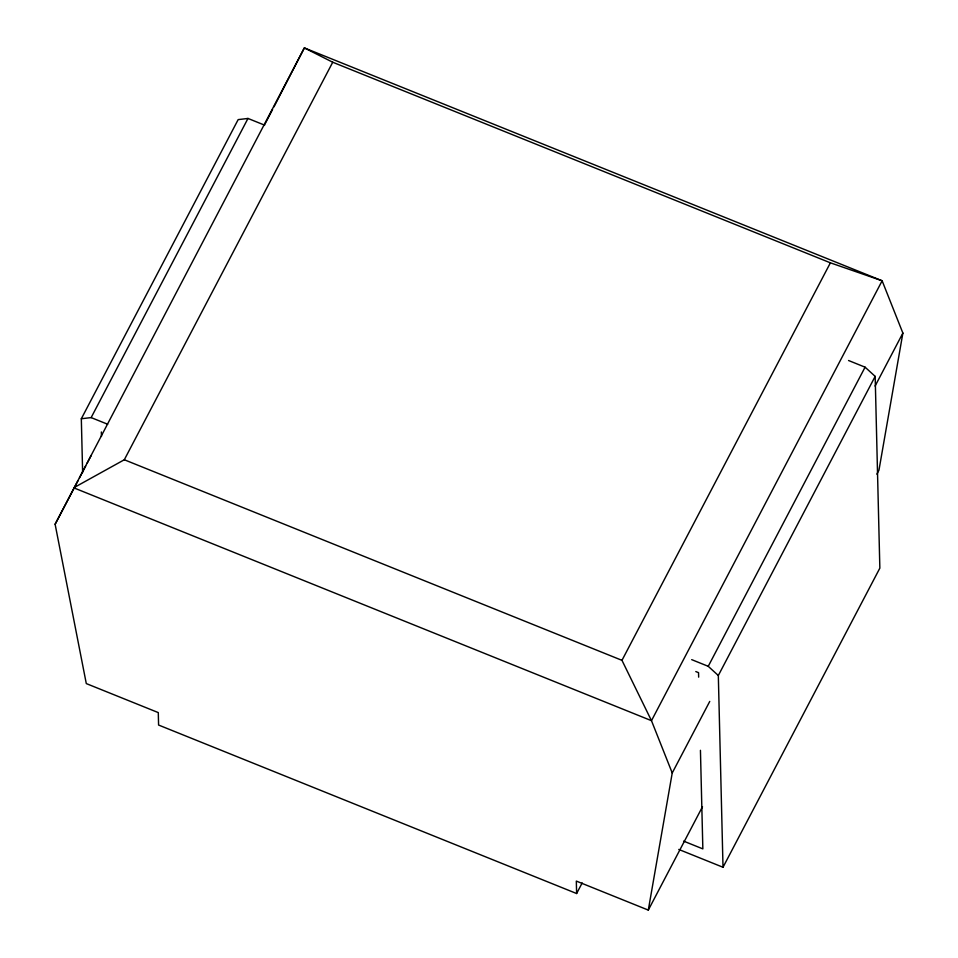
<?xml version="1.0" encoding="UTF-8"?>
<svg xmlns="http://www.w3.org/2000/svg" width="958" height="958" viewBox="0 0 958 958"><rect width="100%" height="100%" fill="white"/><g stroke="black" fill="none" stroke-linecap="round" stroke-linejoin="round"><path stroke-width="1.44" d="M876.869 474.174L878.953 470.198L902.879 333.073L882.126 280.778L304.357 47.9L55.121 524.254L86.292 683.581L158.286 712.596L158.585 725.038L576.62 893.527L576.321 881.085L648.303 910.1L672.229 772.974L709.746 701.424M82.627 472.27L81.322 418.754L238.159 119.618L247.99 118.445L264.528 125.115M81.322 418.754L91.142 417.592L247.99 118.445M55.121 524.254L78.053 480.521M79.442 477.874L85.693 465.947M87.082 463.301L91.249 455.349M264.24 125.426L272.575 109.523M273.964 106.865L304.357 47.9L332.737 62.234L830.394 262.827L882.126 280.778L651.476 720.679L672.229 772.974M124.312 459.756L621.97 660.337L651.476 720.679L73.706 487.802L124.312 459.756L332.737 62.234M621.97 660.337L830.394 262.827M576.62 893.527L582.177 882.929M678.767 849.435L723.015 867.265L718.32 675.51L708.237 666.313L865.086 367.177L848.548 360.507M718.32 675.51L875.169 376.374L865.086 367.177M875.085 386.074L902.879 333.073M648.303 910.1L702.489 806.744M723.015 867.265L879.851 568.13L875.169 376.374M91.142 417.592L107.679 424.25M691.7 659.643L708.237 666.313M695.795 671.558L698.538 672.66L698.657 677.15M683.629 841.136L702.849 848.884L700.442 750.318M101.344 431.962L101.464 436.441"/></g></svg>
